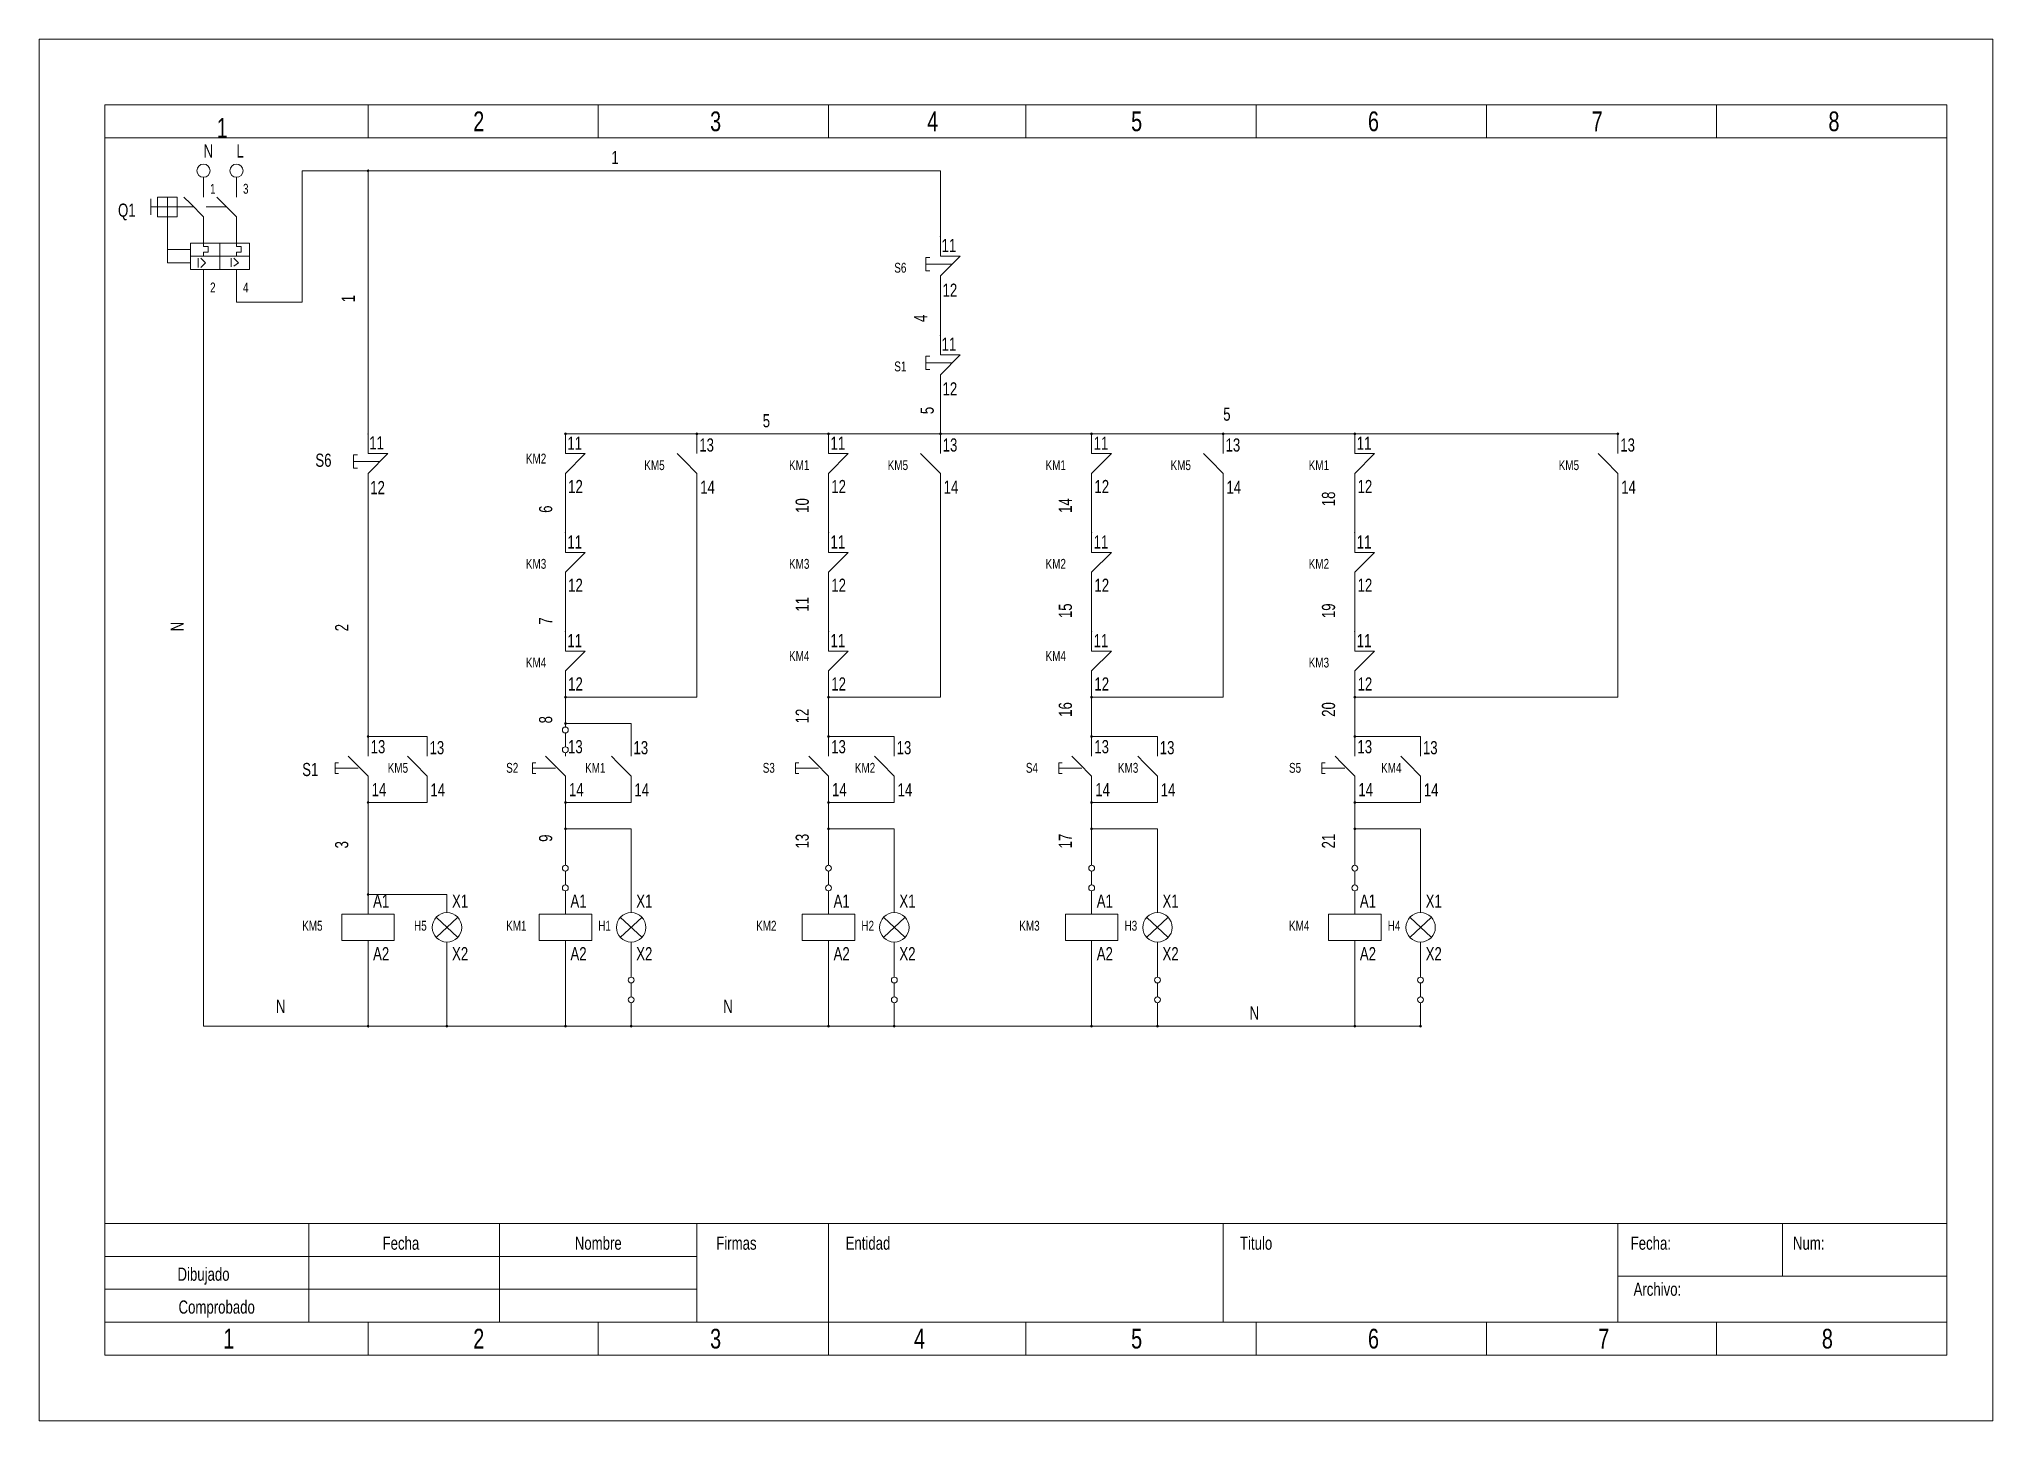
# Model space of a CAD drawing. Extents: x 0 to 297, y 0 to 210.
import ezdxf

# ---------------------------------------------------------------- set-up
doc = ezdxf.new("R2010")
doc.units = 0
doc.linetypes.add('DASHEDX2', pattern=[38.1, 25.4, -12.7])
doc.layers.get('0').update_dxf_attribs({"linetype": 'CONTINUOUS', "lineweight": 0})
doc.styles.get("Standard").update_dxf_attribs({"font": 'txt', "width": 0.75})

# ---------------------------------------------------------------- blocks, each defined once
blk = doc.blocks.new('PNC')
for p, q in [((0, 0), (0, -3)), ((-2.2, -3.2), (-1.6, -3.2)), ((-2.2, -3.2), (-2.2, -5.2)), ((-2.2, -5.2), (-1.6, -5.2)), ((0, -6), (3, -3)), ((0, -3), (3, -3)), ((0, -6), (0, -10))]:
    blk.add_line(p, q)
at = {"linetype": 'DASHEDX2'}
blk.add_line((1.8, -4.2), (-2.2, -4.2), dxfattribs=at)
blk.add_point((0, 0))
at = {"char_height": 2, "width": 100, "attachment_point": 5}
for s, insert in [('11', (1.3, -1.37)), ('12', (1.45, -8.16))]:
    blk.add_mtext(s, dxfattribs=dict(at, insert=insert))
blk = doc.blocks.new('NC')
for p, q in [((0, 0), (0, -3)), ((0, -6), (3, -3)), ((0, -3), (3, -3)), ((0, -6), (0, -10))]:
    blk.add_line(p, q)
blk.add_point((0, 0))
at = {"char_height": 2, "width": 100, "attachment_point": 5}
for s, insert in [('11', (1.42, -1.42)), ('12', (1.54, -8))]:
    blk.add_mtext(s, dxfattribs=dict(at, insert=insert))
blk = doc.blocks.new('NO')
for p, q in [((0, -3), (0, 0)), ((-2, -4), (-3, -3)), ((0, -6), (-2, -4)), ((0, -7), (0, -6)), ((0, -7), (0, -10))]:
    blk.add_line(p, q)
at = {"char_height": 2, "width": 100, "attachment_point": 5}
for s, insert in [('13', (1.47, -1.7)), ('14', (1.61, -8.1))]:
    blk.add_mtext(s, dxfattribs=dict(at, insert=insert))
blk = doc.blocks.new('PUNTO')
h = blk.add_hatch(color=256)
edge = h.paths.add_edge_path()
edge.add_arc((0, 0), 0.141, 0, 360)
blk.add_circle((0, 0), 0.141)
blk = doc.blocks.new('PNO')
for p, q in [((0, -3), (0, 0)), ((-5, -4), (-5, -4.3)), ((-5, -4), (-4.5, -4)), ((-5, -4.3), (-5, -5.3)), ((-5, -5.3), (-5, -5.6)), ((-5, -5.6), (-4.5, -5.6)), ((-2, -4), (-3, -3)), ((0, -6), (-2, -4)), ((0, -7), (0, -6)), ((0, -7), (0, -10))]:
    blk.add_line(p, q)
at = {"linetype": 'DASHEDX2'}
blk.add_line((-5, -4.8), (-1.5, -4.8), dxfattribs=at)
at = {"char_height": 2, "width": 100, "attachment_point": 5}
for s, insert in [('13', (1.52, -1.55)), ('14', (1.66, -8.06))]:
    blk.add_mtext(s, dxfattribs=dict(at, insert=insert))
blk = doc.blocks.new('KM')
for p, q in [((0, 0), (0, -3)), ((-4, -7), (-4, -3)), ((-4, -3), (4, -3)), ((4, -3), (4, -7)), ((4, -7), (-4, -7)), ((0, -7), (0, -10))]:
    blk.add_line(p, q)
at = {"char_height": 2, "width": 100, "attachment_point": 5}
for s, insert in [('A1', (2, -1)), ('A2', (2, -9))]:
    blk.add_mtext(s, dxfattribs=dict(at, insert=insert))
blk = doc.blocks.new('LAMP')
for p, q in [((0, 0), (0, -2.76)), ((-1.6, -3.5), (1.6, -6.5)), ((1.6, -3.5), (-1.6, -6.5)), ((0, -7.24), (0, -10))]:
    blk.add_line(p, q)
blk.add_circle((0, -5), 2.24)
at = {"char_height": 2, "width": 100, "attachment_point": 5}
for s, insert in [('X1', (2, -1)), ('X2', (2, -9))]:
    blk.add_mtext(s, dxfattribs=dict(at, insert=insert))
blk = doc.blocks.new('BORN')
blk.add_circle((0, 0), 0.447)

msp = doc.modelspace()

# ---------------------------------------------------------------- linework, layer by layer
for p, q in [((0, 0), (0, 210)), ((0, 210), (297, 210)), ((297, 0), (297, 210)), ((10, 200), (290, 200)), ((10, 10), (10, 200)), ((50, 195), (50, 200)), ((85, 195), (85, 200)), ((120, 200), (120, 195)), ((150, 200), (150, 195)), ((185, 200), (185, 195)), ((220, 200), (220, 195)), ((255, 200), (255, 195)), ((290, 200), (290, 10)), ((290, 195), (10, 195)), ((25, 186), (25, 189)), ((30, 186), (30, 189)), ((50, 190), (40, 190)), ((40, 190), (40, 170)), ((80, 190), (50, 190)), ((50, 190), (50, 150)), ((137, 190), (80, 190)), ((137, 180), (137, 190)), ((17, 184.5), (17, 185.7)), ((17, 185.7), (17, 183.3)), ((18, 184.5), (17, 184.5)), ((18, 186), (21, 186)), ((18, 183), (18, 186)), ((21, 184.5), (18, 184.5)), ((19.5, 186), (19.5, 183)), ((21, 186), (21, 183)), ((21, 184.5), (23.5, 184.5)), ((23, 185), (22, 186)), ((25, 183), (23, 185)), ((25.4, 184.5), (28.5, 184.5)), ((28, 185), (27, 186)), ((30, 183), (28, 185)), ((21, 183), (18, 183)), ((25, 182), (25, 183)), ((25, 182), (25, 179)), ((30, 182), (30, 183)), ((30, 182), (30, 179)), ((23, 175), (23, 179)), ((23, 179), (32, 179)), ((25, 179), (25, 178.5)), ((25, 178.5), (25.7, 178.5)), ((25.7, 178.5), (25.7, 177.6)), ((27.5, 179), (27.5, 175)), ((30, 179), (30, 178.5)), ((30, 178.5), (30.7, 178.5)), ((30.7, 178.5), (30.7, 177.6)), ((32, 179), (32, 175)), ((32, 177), (23, 177)), ((24.2, 176.7), (24.2, 175.3)), ((24.6, 176.7), (25.3, 176)), ((25.3, 176), (24.6, 175.3)), ((25.7, 177.6), (25, 177.6)), ((25, 177.6), (25, 177)), ((29.2, 176.7), (29.2, 175.4)), ((29.6, 176.7), (30.3, 176)), ((30.3, 176), (29.6, 175.5)), ((30.7, 177.6), (30, 177.6)), ((30, 177.6), (30, 177)), ((32, 175), (32, 177)), ((25, 175), (23, 175)), ((32, 175), (25, 175)), ((25, 175), (25, 60)), ((30, 170), (30, 175)), ((40, 170), (30, 170)), ((137, 170), (137, 165)), ((137, 155), (137, 150)), ((80, 150), (100, 150)), ((100, 150), (120, 150)), ((120, 150), (180, 150)), ((180, 150), (240, 150)), ((50, 140), (50, 104)), ((80, 140), (80, 135)), ((100, 140), (100, 110)), ((120, 140), (120, 140)), ((120, 140), (120, 135)), ((137, 140), (137, 110)), ((160, 135), (160, 140)), ((180, 140), (180, 110)), ((200, 140), (200, 135)), ((240, 110), (240, 140)), ((80, 125), (80, 120)), ((120, 125), (120, 120)), ((160, 120), (160, 125)), ((200, 125), (200, 120)), ((100, 110), (80, 110)), ((80, 106), (80, 110)), ((137, 110), (120, 110)), ((120, 110), (120, 104)), ((180, 110), (160, 110)), ((160, 110), (160, 104)), ((200, 110), (240, 110)), ((200, 104), (200, 110)), ((200, 110), (200, 104)), ((50, 104), (59, 104)), ((80, 106), (90, 106)), ((80, 106), (80, 105.45)), ((80, 104), (80, 104.55)), ((80, 104), (80, 102.45)), ((90, 106), (90, 104)), ((120, 104), (130, 104)), ((160, 104), (170, 104)), ((200, 104), (210, 104)), ((78, 100), (77, 101)), ((80, 101), (80, 101.55)), ((75, 100), (75, 99.7)), ((75, 100), (75.5, 100)), ((75, 99.7), (75, 98.7)), ((75, 99.2), (78.5, 99.2)), ((75, 98.7), (75, 98.4)), ((75, 98.4), (75.5, 98.4)), ((80, 98), (78, 100)), ((80, 97), (80, 98)), ((80, 97), (80, 94)), ((50, 94), (59, 94)), ((50, 94), (50, 80)), ((90, 94), (80, 94)), ((80, 94), (80, 90)), ((130, 94), (120, 94)), ((120, 94), (120, 90)), ((170, 94), (160, 94)), ((160, 94), (160, 90)), ((210, 94), (200, 94)), ((200, 94), (200, 94)), ((200, 94), (200, 93)), ((200, 93), (200, 90)), ((80, 90), (90, 90)), ((80, 90), (80, 84.45)), ((90, 90), (90, 86.45)), ((120, 90), (130, 90)), ((120, 90), (120, 84.45)), ((130, 90), (130, 80)), ((170, 90), (160, 90)), ((160, 90), (160, 84.45)), ((170, 80), (170, 90)), ((200, 90), (210, 90)), ((200, 90), (200, 84.45)), ((210, 90), (210, 90)), ((210, 90), (210, 80)), ((90, 86.45), (90, 85.54)), ((80, 81.45), (80, 83.55)), ((90, 85.55), (90, 82.45)), ((120, 83.55), (120, 81.45)), ((120, 83.55), (120, 83.4)), ((160, 83.55), (160, 81.45)), ((200, 81.45), (200, 83.55)), ((80, 80), (80, 80.55)), ((90, 82.45), (90, 81.55)), ((90, 80), (90, 81.55)), ((120, 80.55), (120, 79.9)), ((160, 80.55), (160, 79.9)), ((200, 80), (200, 80.55)), ((50, 80), (62, 80)), ((50, 70), (50, 60)), ((62, 60), (62, 70)), ((62, 70), (62, 60)), ((80, 70), (80, 60)), ((90, 70), (90, 67.45)), ((120, 70), (120, 60)), ((130, 70), (130, 67.45)), ((160, 70), (160, 60)), ((170, 70), (170, 67.45)), ((200, 70), (200, 60)), ((210, 70), (210, 67.45)), ((90, 66.55), (90, 64.45)), ((130, 64.45), (130, 66.55)), ((170, 64.45), (170, 66.55)), ((210, 66.55), (210, 64.45)), ((90, 63.55), (90, 60)), ((130, 60), (130, 63.55)), ((170, 60), (170, 63.55)), ((210, 63.55), (210, 60)), ((25, 60), (50, 60)), ((50, 60), (62, 60)), ((62, 60), (80, 60)), ((80, 60), (210, 60)), ((10, 30), (290, 30)), ((41, 15), (41, 30)), ((70, 15), (70, 30)), ((100, 15), (100, 30)), ((120, 15), (120, 30)), ((180, 30), (180, 15)), ((240, 30), (240, 15)), ((265, 30), (265, 22)), ((10, 25), (100, 25)), ((240, 22), (290, 22)), ((100, 20), (10, 20)), ((10, 15), (290, 15)), ((10, 15), (290, 15)), ((50, 10), (50, 15)), ((85, 10), (85, 15)), ((120, 15), (120, 10)), ((150, 15), (150, 10)), ((185, 15), (185, 10)), ((220, 15), (220, 10)), ((255, 15), (255, 10)), ((290, 10), (10, 10)), ((290, 10), (10, 10)), ((0, 0), (297, 0))]:
    msp.add_line(p, q)
at = {"linetype": 'DASHEDX2'}
for p, q in [((19.5, 183), (19.5, 177.9)), ((19.5, 178), (23, 178)), ((19.5, 177.9), (19.5, 176)), ((19.5, 176), (23, 176))]:
    msp.add_line(p, q, dxfattribs=at)
for centre in [(25, 190), (30, 190)]:
    msp.add_circle(centre, 1)

# ---------------------------------------------------------------- block references
for name, p in [('PUNTO', (50, 190)), ('PNC', (137, 180)), ('PNC', (137, 165)), ('PNC', (50, 150)), ('PUNTO', (80, 150)), ('NC', (80, 150)), ('NO', (100, 150)), ('PUNTO', (100, 150)), ('PUNTO', (120, 150)), ('NC', (120, 150)), ('NO', (137, 150)), ('PUNTO', (137, 150)), ('PUNTO', (160, 150)), ('NC', (160, 150)), ('NO', (180, 150)), ('PUNTO', (180, 150)), ('PUNTO', (200, 150)), ('NC', (200, 150)), ('NO', (240, 150)), ('PUNTO', (240, 150)), ('NC', (80, 135)), ('NC', (120, 135)), ('NC', (160, 135)), ('NC', (200, 135)), ('NC', (80, 120)), ('NC', (120, 120)), ('NC', (160, 120)), ('NC', (200, 120)), ('PUNTO', (80, 110)), ('PUNTO', (120, 110)), ('PUNTO', (160, 110)), ('PUNTO', (200, 110)), ('PNO', (50, 104)), ('PUNTO', (50, 104)), ('NO', (59, 104)), ('BORN', (80, 105)), ('PUNTO', (80, 106)), ('NO', (90, 104)), ('PNO', (120, 104)), ('PUNTO', (120, 104)), ('NO', (130, 104)), ('PNO', (160, 104)), ('PUNTO', (160, 104)), ('NO', (170, 104)), ('PNO', (200, 104)), ('PUNTO', (200, 104)), ('NO', (210, 104)), ('BORN', (80, 102)), ('PUNTO', (50, 94)), ('PUNTO', (80, 94)), ('PUNTO', (120, 94)), ('PUNTO', (160, 94)), ('PUNTO', (200, 94)), ('PUNTO', (80, 90)), ('PUNTO', (120, 90)), ('PUNTO', (160, 90)), ('PUNTO', (200, 90)), ('BORN', (80, 84)), ('BORN', (120, 84)), ('BORN', (160, 84)), ('BORN', (200, 84)), ('BORN', (80, 81)), ('BORN', (120, 81)), ('BORN', (160, 81)), ('BORN', (200, 81)), ('KM', (50, 80)), ('PUNTO', (50, 80)), ('LAMP', (62, 80)), ('KM', (80, 80)), ('LAMP', (90, 80)), ('KM', (120, 80)), ('LAMP', (130, 80)), ('KM', (160, 80)), ('LAMP', (170, 80)), ('KM', (200, 80)), ('LAMP', (210, 80)), ('BORN', (90, 67)), ('BORN', (130, 67)), ('BORN', (170, 67)), ('BORN', (210, 67)), ('BORN', (90, 64)), ('BORN', (130, 64)), ('BORN', (170, 64)), ('BORN', (210, 64)), ('PUNTO', (50, 60)), ('PUNTO', (62, 60)), ('PUNTO', (80, 60)), ('PUNTO', (90, 60)), ('PUNTO', (120, 60)), ('PUNTO', (130, 60)), ('PUNTO', (160, 60)), ('PUNTO', (170, 60)), ('PUNTO', (200, 60)), ('PUNTO', (210, 60))]:
    msp.add_blockref(name, p)

# ---------------------------------------------------------------- texts
at = {"width": 100}
for s, insert, char_height, attachment_point in [('2', (66, 199), 3, 1), ('3', (102, 199), 3, 1), ('4', (135, 199), 3, 1), ('5', (166, 199), 3, 1), ('6', (202, 199), 3, 1), ('7', (236, 199), 3, 1), ('8', (272, 199), 3, 1), ('1', (27, 198), 3, 1), ('N', (25, 194), 2, 1), ('L\\P', (30, 194), 2, 1), ('1', (87, 193), 2, 1), ('1', (26, 188), 1.5, 1), ('3', (31, 188), 1.5, 1), ('Q1', (12, 185), 2, 1), ('S6', (130, 176), 1.5, 1), ('2', (26, 173), 1.5, 1), ('4', (31, 173), 1.5, 1), ('S1', (130, 161), 1.5, 1), ('5', (110, 153), 2, 1), ('5', (180, 154), 2, 1), ('S6', (42, 147), 2, 1), ('KM2', (74, 147), 1.5, 1), ('KM5', (92, 146), 1.5, 1), ('KM1\\P', (114, 146), 1.5, 1), ('KM5', (129, 146), 1.5, 1), ('KM1\\P', (153, 146), 1.5, 1), ('KM5', (172, 146), 1.5, 1), ('KM1\\P', (193, 146), 1.5, 1), ('KM5', (231, 146), 1.5, 1), ('KM3', (74, 131), 1.5, 1), ('KM3', (114, 131), 1.5, 1), ('KM2', (153, 131), 1.5, 1), ('KM2', (193, 131), 1.5, 1), ('KM4', (74, 116), 1.5, 1), ('KM4', (114, 117), 1.5, 1), ('KM4', (153, 117), 1.5, 1), ('KM3', (193, 116), 1.5, 1), ('13', (81.52, 102.45), 2, 5), ('S1', (40, 100), 2, 1), ('KM5', (53, 100), 1.5, 1), ('S2', (71, 100), 1.5, 1), ('KM1', (83, 100), 1.5, 1), ('S3', (110, 100), 1.5, 1), ('KM2', (124, 100), 1.5, 1), ('S4', (150, 100), 1.5, 1), ('KM3', (164, 100), 1.5, 1), ('S5', (190, 100), 1.5, 1), ('KM4', (204, 100), 1.5, 1), ('14', (81.66, 95.94), 2, 5), ('KM5', (40, 76), 1.5, 1), ('H5', (57, 76), 1.5, 1), ('KM1', (71, 76), 1.5, 1), ('H1', (85, 76), 1.5, 1), ('KM2', (109, 76), 1.5, 1), ('H2', (125, 76), 1.5, 1), ('KM3', (149, 76), 1.5, 1), ('H3', (165, 76), 1.5, 1), ('KM4', (190, 76), 1.5, 1), ('H4', (205, 76), 1.5, 1), ('N', (36, 64), 2, 1), ('N', (104, 64), 2, 1), ('N', (184, 63), 2, 1), ('Fecha', (55, 27), 2, 5), ('Nombre', (85, 27), 2, 5), ('Firmas', (106, 27), 2, 5), ('Entidad', (126, 27), 2, 5), ('Titulo', (185, 27), 2, 5), ('Fecha:', (245, 27), 2, 5), ('Num:', (269, 27), 2, 5), ('Dibujado', (25, 22), 2, 5), ('Archivo:', (246, 20), 2, 5), ('Comprobado', (27, 17), 2, 5), ('1', (28, 14), 3, 1), ('2', (66, 14), 3, 1), ('3', (102, 14), 3, 1), ('4', (133, 14), 3, 1), ('5', (166, 14), 3, 1), ('6', (202, 14), 3, 1), ('7', (237, 14), 3, 1), ('8', (271, 14), 3, 1)]:
    msp.add_mtext(s, dxfattribs=dict(at, insert=insert, char_height=char_height, attachment_point=attachment_point))
at = {"char_height": 2, "width": 100, "attachment_point": 1, "rotation": 90}
for s, insert in [('1', (46, 170)), ('4', (133, 167)), ('5', (134, 153)), ('10', (115, 138)), ('14', (155, 138)), ('18', (195, 139)), ('6', (76, 138)), ('11', (115, 123)), ('7', (76, 121)), ('15', (155, 122)), ('19', (195, 122)), ('N', (20, 120)), ('2', (45, 120)), ('8', (76, 106)), ('12', (115, 106)), ('16', (155, 107)), ('20', (195, 107)), ('13', (115, 87)), ('17', (155, 87)), ('21', (195, 87)), ('3', (45, 87)), ('9', (76, 88))]:
    msp.add_mtext(s, dxfattribs=dict(at, insert=insert))

doc.saveas('drawing.dxf')
